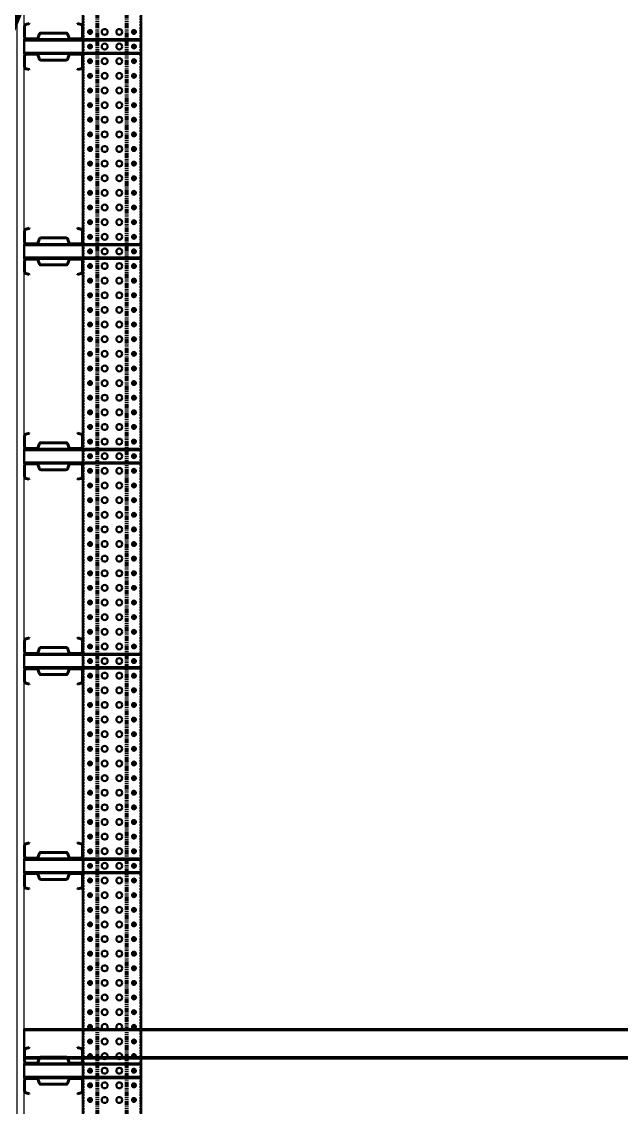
# Model space of a CAD drawing. Header units: millimetres. Extents: x -677815 to 476396, y -125373 to 39000.
# Drawn here: x 471321 to 473371, y -34930 to -31220 of the extents above; entities that cross this region are included whole.
import ezdxf

# ---------------------------------------------------------------- set-up
doc = ezdxf.new("R2010")
doc.units = ezdxf.units.MM
for name, pattern in [('Xref Rapid Pick$0$AM_ISO02W050', [7.5, 6, -1.5]), ('Xref Rapid Pick$0$AM_ISO02W050x2', [3.75, 3, -0.75]), ('Xref Rapid Pick$0$CENTER', [7, 4, -1, 1, -1]), ('Xref Rapid Pick$0$HIDDEN', [9.525, 6.35, -3.175]), ('Xref Rapid Pick$0$PHANTOM2', [31.75, 15.875, -3.175, 3.175, -3.175, 3.175, -3.175])]:
    doc.linetypes.add(name, pattern=pattern)
for name, color, linetype, lineweight in [('AM_BOR', 4, 'Continuous', 25), ('Xref Rapid Pick$0$AM_BOR', 4, 'Continuous', 25), ('Xref Rapid Pick$0$BEAM_SIGMA', 2, 'Continuous', 50), ('Xref Rapid Pick$0$S Cont 2.5', 7, 'Continuous', 50), ('Xref Rapid Pick$0$S Hidden', 9, 'Xref Rapid Pick$0$AM_ISO02W050', 25), ('Xref Rapid Pick$0$Side Channel', 1, 'Continuous', 25)]:
    doc.layers.add(name, color=color, linetype=linetype, lineweight=lineweight)
doc.layers.add('Xref Rapid Pick$0$B', color=4, linetype='Continuous')

# ---------------------------------------------------------------- blocks, each defined once
blk = doc.blocks.new('*U794')
for p, q in [((32175, 25), (-25, 25)), ((32175, -175), (-25, -175))]:
    blk.add_line(p, q)
at = {"color": 8, "linetype": 'Xref Rapid Pick$0$HIDDEN'}
for p, q in [((32175, 22.6), (-25, 22.6)), ((6993.5, 25), (6993.5, 22.6)), ((7006.5, 25), (7006.5, 22.6)), ((7043.5, 25), (7043.5, 22.6)), ((7056.5, 25), (7056.5, 22.6)), ((7093.5, 25), (7093.5, 22.6)), ((7106.5, 25), (7106.5, 22.6)), ((7143.5, 25), (7143.5, 22.6)), ((7156.5, 25), (7156.5, 22.6)), ((7193.5, 25), (7193.5, 22.6)), ((7206.5, 25), (7206.5, 22.6)), ((7243.5, 25), (7243.5, 22.6)), ((7256.5, 25), (7256.5, 22.6)), ((7293.5, 25), (7293.5, 22.6)), ((7306.5, 25), (7306.5, 22.6)), ((7343.5, 25), (7343.5, 22.6)), ((7356.5, 25), (7356.5, 22.6)), ((7393.5, 25), (7393.5, 22.6)), ((7406.5, 25), (7406.5, 22.6)), ((7443.5, 25), (7443.5, 22.6)), ((7456.5, 25), (7456.5, 22.6)), ((7493.5, 25), (7493.5, 22.6)), ((7506.5, 25), (7506.5, 22.6)), ((7543.5, 25), (7543.5, 22.6)), ((7556.5, 25), (7556.5, 22.6)), ((7593.5, 25), (7593.5, 22.6)), ((7606.5, 25), (7606.5, 22.6)), ((7643.5, 25), (7643.5, 22.6)), ((7656.5, 25), (7656.5, 22.6)), ((7693.5, 25), (7693.5, 22.6)), ((7706.5, 25), (7706.5, 22.6)), ((7743.5, 25), (7743.5, 22.6)), ((7756.5, 25), (7756.5, 22.6)), ((7793.5, 25), (7793.5, 22.6)), ((7806.5, 25), (7806.5, 22.6)), ((7843.5, 25), (7843.5, 22.6)), ((7856.5, 25), (7856.5, 22.6)), ((7893.5, 25), (7893.5, 22.6)), ((7906.5, 25), (7906.5, 22.6)), ((7943.5, 25), (7943.5, 22.6)), ((7956.5, 25), (7956.5, 22.6)), ((7993.5, 25), (7993.5, 22.6)), ((8006.5, 25), (8006.5, 22.6)), ((8043.5, 25), (8043.5, 22.6)), ((8056.5, 25), (8056.5, 22.6)), ((8093.5, 25), (8093.5, 22.6)), ((8106.5, 25), (8106.5, 22.6)), ((8143.5, 25), (8143.5, 22.6)), ((8156.5, 25), (8156.5, 22.6)), ((8193.5, 25), (8193.5, 22.6)), ((8206.5, 25), (8206.5, 22.6)), ((8243.5, 25), (8243.5, 22.6)), ((8256.5, 25), (8256.5, 22.6)), ((8293.5, 25), (8293.5, 22.6)), ((8306.5, 25), (8306.5, 22.6)), ((8343.5, 25), (8343.5, 22.6)), ((8356.5, 25), (8356.5, 22.6)), ((8393.5, 25), (8393.5, 22.6)), ((8406.5, 25), (8406.5, 22.6)), ((8443.5, 25), (8443.5, 22.6)), ((8456.5, 25), (8456.5, 22.6)), ((8493.5, 25), (8493.5, 22.6)), ((8506.5, 25), (8506.5, 22.6)), ((8543.5, 25), (8543.5, 22.6)), ((8556.5, 25), (8556.5, 22.6)), ((8593.5, 25), (8593.5, 22.6)), ((8606.5, 25), (8606.5, 22.6)), ((8643.5, 25), (8643.5, 22.6)), ((8656.5, 25), (8656.5, 22.6)), ((8693.5, 25), (8693.5, 22.6)), ((8706.5, 25), (8706.5, 22.6)), ((8743.5, 25), (8743.5, 22.6)), ((8756.5, 25), (8756.5, 22.6)), ((8793.5, 25), (8793.5, 22.6)), ((8806.5, 25), (8806.5, 22.6)), ((8843.5, 25), (8843.5, 22.6)), ((8856.5, 25), (8856.5, 22.6)), ((8893.5, 25), (8893.5, 22.6)), ((8906.5, 25), (8906.5, 22.6)), ((8943.5, 25), (8943.5, 22.6)), ((8956.5, 25), (8956.5, 22.6)), ((8993.5, 25), (8993.5, 22.6)), ((9006.5, 25), (9006.5, 22.6)), ((9043.5, 25), (9043.5, 22.6)), ((9056.5, 25), (9056.5, 22.6)), ((9093.5, 25), (9093.5, 22.6)), ((9106.5, 25), (9106.5, 22.6)), ((9143.5, 25), (9143.5, 22.6)), ((9156.5, 25), (9156.5, 22.6)), ((9193.5, 25), (9193.5, 22.6)), ((9206.5, 25), (9206.5, 22.6)), ((9243.5, 25), (9243.5, 22.6)), ((9256.5, 25), (9256.5, 22.6)), ((9293.5, 25), (9293.5, 22.6)), ((9306.5, 25), (9306.5, 22.6)), ((9343.5, 25), (9343.5, 22.6)), ((9356.5, 25), (9356.5, 22.6)), ((9393.5, 25), (9393.5, 22.6)), ((9406.5, 25), (9406.5, 22.6)), ((9443.5, 25), (9443.5, 22.6)), ((9456.5, 25), (9456.5, 22.6)), ((9493.5, 25), (9493.5, 22.6)), ((9506.5, 25), (9506.5, 22.6)), ((9543.5, 25), (9543.5, 22.6)), ((9556.5, 25), (9556.5, 22.6)), ((9593.5, 25), (9593.5, 22.6)), ((9606.5, 25), (9606.5, 22.6)), ((9643.5, 25), (9643.5, 22.6)), ((9656.5, 25), (9656.5, 22.6)), ((9693.5, 25), (9693.5, 22.6)), ((9706.5, 25), (9706.5, 22.6)), ((9743.5, 25), (9743.5, 22.6)), ((9756.5, 25), (9756.5, 22.6)), ((9793.5, 25), (9793.5, 22.6)), ((9806.5, 25), (9806.5, 22.6)), ((9843.5, 25), (9843.5, 22.6)), ((9856.5, 25), (9856.5, 22.6)), ((9893.5, 25), (9893.5, 22.6)), ((9906.5, 25), (9906.5, 22.6)), ((9943.5, 25), (9943.5, 22.6)), ((9956.5, 25), (9956.5, 22.6)), ((9993.5, 25), (9993.5, 22.6)), ((10006.5, 25), (10006.5, 22.6)), ((10043.5, 25), (10043.5, 22.6)), ((10056.5, 25), (10056.5, 22.6)), ((10093.5, 25), (10093.5, 22.6)), ((10106.5, 25), (10106.5, 22.6)), ((10143.5, 25), (10143.5, 22.6)), ((10156.5, 25), (10156.5, 22.6)), ((10193.5, 25), (10193.5, 22.6)), ((10206.5, 25), (10206.5, 22.6)), ((10243.5, 25), (10243.5, 22.6)), ((10256.5, 25), (10256.5, 22.6)), ((10293.5, 25), (10293.5, 22.6)), ((10306.5, 25), (10306.5, 22.6)), ((10343.5, 25), (10343.5, 22.6)), ((10356.5, 25), (10356.5, 22.6)), ((10393.5, 25), (10393.5, 22.6)), ((10406.5, 25), (10406.5, 22.6)), ((10443.5, 25), (10443.5, 22.6)), ((10456.5, 25), (10456.5, 22.6)), ((10493.5, 25), (10493.5, 22.6)), ((10506.5, 25), (10506.5, 22.6)), ((10543.5, 25), (10543.5, 22.6)), ((10556.5, 25), (10556.5, 22.6)), ((10593.5, 25), (10593.5, 22.6)), ((10606.5, 25), (10606.5, 22.6)), ((10643.5, 25), (10643.5, 22.6)), ((10656.5, 25), (10656.5, 22.6)), ((32175, -172.6), (-25, -172.6)), ((6993.5, -172.6), (6993.5, -175)), ((7006.5, -172.6), (7006.5, -175)), ((7043.5, -172.6), (7043.5, -175)), ((7056.5, -172.6), (7056.5, -175)), ((7093.5, -172.6), (7093.5, -175)), ((7106.5, -172.6), (7106.5, -175)), ((7143.5, -172.6), (7143.5, -175)), ((7156.5, -172.6), (7156.5, -175)), ((7193.5, -172.6), (7193.5, -175)), ((7206.5, -172.6), (7206.5, -175)), ((7243.5, -172.6), (7243.5, -175)), ((7256.5, -172.6), (7256.5, -175)), ((7293.5, -172.6), (7293.5, -175)), ((7306.5, -172.6), (7306.5, -175)), ((7343.5, -172.6), (7343.5, -175)), ((7356.5, -172.6), (7356.5, -175)), ((7393.5, -172.6), (7393.5, -175)), ((7406.5, -172.6), (7406.5, -175)), ((7443.5, -172.6), (7443.5, -175)), ((7456.5, -172.6), (7456.5, -175)), ((7493.5, -172.6), (7493.5, -175)), ((7506.5, -172.6), (7506.5, -175)), ((7543.5, -172.6), (7543.5, -175)), ((7556.5, -172.6), (7556.5, -175)), ((7593.5, -172.6), (7593.5, -175)), ((7606.5, -172.6), (7606.5, -175)), ((7643.5, -172.6), (7643.5, -175)), ((7656.5, -172.6), (7656.5, -175)), ((7693.5, -172.6), (7693.5, -175)), ((7706.5, -172.6), (7706.5, -175)), ((7743.5, -172.6), (7743.5, -175)), ((7756.5, -172.6), (7756.5, -175)), ((7793.5, -172.6), (7793.5, -175)), ((7806.5, -172.6), (7806.5, -175)), ((7843.5, -172.6), (7843.5, -175)), ((7856.5, -172.6), (7856.5, -175)), ((7893.5, -172.6), (7893.5, -175)), ((7906.5, -172.6), (7906.5, -175)), ((7943.5, -172.6), (7943.5, -175)), ((7956.5, -172.6), (7956.5, -175)), ((7993.5, -172.6), (7993.5, -175)), ((8006.5, -172.6), (8006.5, -175)), ((8043.5, -172.6), (8043.5, -175)), ((8056.5, -172.6), (8056.5, -175)), ((8093.5, -172.6), (8093.5, -175)), ((8106.5, -172.6), (8106.5, -175)), ((8143.5, -172.6), (8143.5, -175)), ((8156.5, -172.6), (8156.5, -175)), ((8193.5, -172.6), (8193.5, -175)), ((8206.5, -172.6), (8206.5, -175)), ((8243.5, -172.6), (8243.5, -175)), ((8256.5, -172.6), (8256.5, -175)), ((8293.5, -172.6), (8293.5, -175)), ((8306.5, -172.6), (8306.5, -175)), ((8343.5, -172.6), (8343.5, -175)), ((8356.5, -172.6), (8356.5, -175)), ((8393.5, -172.6), (8393.5, -175)), ((8406.5, -172.6), (8406.5, -175)), ((8443.5, -172.6), (8443.5, -175)), ((8456.5, -172.6), (8456.5, -175)), ((8493.5, -172.6), (8493.5, -175)), ((8506.5, -172.6), (8506.5, -175)), ((8543.5, -172.6), (8543.5, -175)), ((8556.5, -172.6), (8556.5, -175)), ((8593.5, -172.6), (8593.5, -175)), ((8606.5, -172.6), (8606.5, -175)), ((8643.5, -172.6), (8643.5, -175)), ((8656.5, -172.6), (8656.5, -175)), ((8693.5, -172.6), (8693.5, -175)), ((8706.5, -172.6), (8706.5, -175)), ((8743.5, -172.6), (8743.5, -175)), ((8756.5, -172.6), (8756.5, -175)), ((8793.5, -172.6), (8793.5, -175)), ((8806.5, -172.6), (8806.5, -175)), ((8843.5, -172.6), (8843.5, -175)), ((8856.5, -172.6), (8856.5, -175)), ((8893.5, -172.6), (8893.5, -175)), ((8906.5, -172.6), (8906.5, -175)), ((8943.5, -172.6), (8943.5, -175)), ((8956.5, -172.6), (8956.5, -175)), ((8993.5, -172.6), (8993.5, -175)), ((9006.5, -172.6), (9006.5, -175)), ((9043.5, -172.6), (9043.5, -175)), ((9056.5, -172.6), (9056.5, -175)), ((9093.5, -172.6), (9093.5, -175)), ((9106.5, -172.6), (9106.5, -175)), ((9143.5, -172.6), (9143.5, -175)), ((9156.5, -172.6), (9156.5, -175)), ((9193.5, -172.6), (9193.5, -175)), ((9206.5, -172.6), (9206.5, -175)), ((9243.5, -172.6), (9243.5, -175)), ((9256.5, -172.6), (9256.5, -175)), ((9293.5, -172.6), (9293.5, -175)), ((9306.5, -172.6), (9306.5, -175)), ((9343.5, -172.6), (9343.5, -175)), ((9356.5, -172.6), (9356.5, -175)), ((9393.5, -172.6), (9393.5, -175)), ((9406.5, -172.6), (9406.5, -175)), ((9443.5, -172.6), (9443.5, -175)), ((9456.5, -172.6), (9456.5, -175)), ((9493.5, -172.6), (9493.5, -175)), ((9506.5, -172.6), (9506.5, -175)), ((9543.5, -172.6), (9543.5, -175)), ((9556.5, -172.6), (9556.5, -175)), ((9593.5, -172.6), (9593.5, -175)), ((9606.5, -172.6), (9606.5, -175)), ((9643.5, -172.6), (9643.5, -175)), ((9656.5, -172.6), (9656.5, -175)), ((9693.5, -172.6), (9693.5, -175)), ((9706.5, -172.6), (9706.5, -175)), ((9743.5, -172.6), (9743.5, -175)), ((9756.5, -172.6), (9756.5, -175)), ((9793.5, -172.6), (9793.5, -175)), ((9806.5, -172.6), (9806.5, -175)), ((9843.5, -172.6), (9843.5, -175)), ((9856.5, -172.6), (9856.5, -175)), ((9893.5, -172.6), (9893.5, -175)), ((9906.5, -172.6), (9906.5, -175)), ((9943.5, -172.6), (9943.5, -175)), ((9956.5, -172.6), (9956.5, -175)), ((9993.5, -172.6), (9993.5, -175)), ((10006.5, -172.6), (10006.5, -175)), ((10043.5, -172.6), (10043.5, -175)), ((10056.5, -172.6), (10056.5, -175)), ((10093.5, -172.6), (10093.5, -175)), ((10106.5, -172.6), (10106.5, -175)), ((10143.5, -172.6), (10143.5, -175)), ((10156.5, -172.6), (10156.5, -175)), ((10193.5, -172.6), (10193.5, -175)), ((10206.5, -172.6), (10206.5, -175)), ((10243.5, -172.6), (10243.5, -175)), ((10256.5, -172.6), (10256.5, -175)), ((10293.5, -172.6), (10293.5, -175)), ((10306.5, -172.6), (10306.5, -175)), ((10343.5, -172.6), (10343.5, -175)), ((10356.5, -172.6), (10356.5, -175)), ((10393.5, -172.6), (10393.5, -175)), ((10406.5, -172.6), (10406.5, -175)), ((10443.5, -172.6), (10443.5, -175)), ((10456.5, -172.6), (10456.5, -175)), ((10493.5, -172.6), (10493.5, -175)), ((10506.5, -172.6), (10506.5, -175)), ((10543.5, -172.6), (10543.5, -175)), ((10556.5, -172.6), (10556.5, -175)), ((10593.5, -172.6), (10593.5, -175)), ((10606.5, -172.6), (10606.5, -175)), ((10643.5, -172.6), (10643.5, -175)), ((10656.5, -172.6), (10656.5, -175))]:
    blk.add_line(p, q, dxfattribs=at)
at = {"color": 8, "linetype": 'Xref Rapid Pick$0$CENTER'}
for p, q in [((7008.5, 0), (6991.5, 0)), ((7000, 27), (7000, 20.6)), ((7000, -8.5), (7000, 8.5)), ((7058.5, 0), (7041.5, 0)), ((7050, 27), (7050, 20.6)), ((7050, -8.5), (7050, 8.5)), ((7108.5, 0), (7091.5, 0)), ((7100, 27), (7100, 20.6)), ((7100, -8.5), (7100, 8.5)), ((7158.5, 0), (7141.5, 0)), ((7150, 27), (7150, 20.6)), ((7150, -8.5), (7150, 8.5)), ((7208.5, 0), (7191.5, 0)), ((7200, 27), (7200, 20.6)), ((7200, -8.5), (7200, 8.5)), ((7258.5, 0), (7241.5, 0)), ((7250, 27), (7250, 20.6)), ((7250, -8.5), (7250, 8.5)), ((7308.5, 0), (7291.5, 0)), ((7300, 27), (7300, 20.6)), ((7300, -8.5), (7300, 8.5)), ((7358.5, 0), (7341.5, 0)), ((7350, 27), (7350, 20.6)), ((7350, -8.5), (7350, 8.5)), ((7408.5, 0), (7391.5, 0)), ((7400, 27), (7400, 20.6)), ((7400, -8.5), (7400, 8.5)), ((7458.5, 0), (7441.5, 0)), ((7450, 27), (7450, 20.6)), ((7450, -8.5), (7450, 8.5)), ((7508.5, 0), (7491.5, 0)), ((7500, 27), (7500, 20.6)), ((7500, -8.5), (7500, 8.5)), ((7558.5, 0), (7541.5, 0)), ((7550, 27), (7550, 20.6)), ((7550, -8.5), (7550, 8.5)), ((7608.5, 0), (7591.5, 0)), ((7600, 27), (7600, 20.6)), ((7600, -8.5), (7600, 8.5)), ((7658.5, 0), (7641.5, 0)), ((7650, 27), (7650, 20.6)), ((7650, -8.5), (7650, 8.5)), ((7708.5, 0), (7691.5, 0)), ((7700, 27), (7700, 20.6)), ((7700, -8.5), (7700, 8.5)), ((7758.5, 0), (7741.5, 0)), ((7750, 27), (7750, 20.6)), ((7750, -8.5), (7750, 8.5)), ((7808.5, 0), (7791.5, 0)), ((7800, 27), (7800, 20.6)), ((7800, -8.5), (7800, 8.5)), ((7858.5, 0), (7841.5, 0)), ((7850, 27), (7850, 20.6)), ((7850, -8.5), (7850, 8.5)), ((7908.5, 0), (7891.5, 0)), ((7900, 27), (7900, 20.6)), ((7900, -8.5), (7900, 8.5)), ((7958.5, 0), (7941.5, 0)), ((7950, 27), (7950, 20.6)), ((7950, -8.5), (7950, 8.5)), ((8008.5, 0), (7991.5, 0)), ((8000, 27), (8000, 20.6)), ((8000, -8.5), (8000, 8.5)), ((8058.5, 0), (8041.5, 0)), ((8050, 27), (8050, 20.6)), ((8050, -8.5), (8050, 8.5)), ((8108.5, 0), (8091.5, 0)), ((8100, 27), (8100, 20.6)), ((8100, -8.5), (8100, 8.5)), ((8158.5, 0), (8141.5, 0)), ((8150, 27), (8150, 20.6)), ((8150, -8.5), (8150, 8.5)), ((8208.5, 0), (8191.5, 0)), ((8200, 27), (8200, 20.6)), ((8200, -8.5), (8200, 8.5)), ((8258.5, 0), (8241.5, 0)), ((8250, 27), (8250, 20.6)), ((8250, -8.5), (8250, 8.5)), ((8308.5, 0), (8291.5, 0)), ((8300, 27), (8300, 20.6)), ((8300, -8.5), (8300, 8.5)), ((8358.5, 0), (8341.5, 0)), ((8350, 27), (8350, 20.6)), ((8350, -8.5), (8350, 8.5)), ((8408.5, 0), (8391.5, 0)), ((8400, 27), (8400, 20.6)), ((8400, -8.5), (8400, 8.5)), ((8458.5, 0), (8441.5, 0)), ((8450, 27), (8450, 20.6)), ((8450, -8.5), (8450, 8.5)), ((8508.5, 0), (8491.5, 0)), ((8500, 27), (8500, 20.6)), ((8500, -8.5), (8500, 8.5)), ((8558.5, 0), (8541.5, 0)), ((8550, 27), (8550, 20.6)), ((8550, -8.5), (8550, 8.5)), ((8608.5, 0), (8591.5, 0)), ((8600, 27), (8600, 20.6)), ((8600, -8.5), (8600, 8.5)), ((8658.5, 0), (8641.5, 0)), ((8650, 27), (8650, 20.6)), ((8650, -8.5), (8650, 8.5)), ((8708.5, 0), (8691.5, 0)), ((8700, 27), (8700, 20.6)), ((8700, -8.5), (8700, 8.5)), ((8758.5, 0), (8741.5, 0)), ((8750, 27), (8750, 20.6)), ((8750, -8.5), (8750, 8.5)), ((8808.5, 0), (8791.5, 0)), ((8800, 27), (8800, 20.6)), ((8800, -8.5), (8800, 8.5)), ((8858.5, 0), (8841.5, 0)), ((8850, 27), (8850, 20.6)), ((8850, -8.5), (8850, 8.5)), ((8908.5, 0), (8891.5, 0)), ((8900, 27), (8900, 20.6)), ((8900, -8.5), (8900, 8.5)), ((8958.5, 0), (8941.5, 0)), ((8950, 27), (8950, 20.6)), ((8950, -8.5), (8950, 8.5)), ((9008.5, 0), (8991.5, 0)), ((9000, 27), (9000, 20.6)), ((9000, -8.5), (9000, 8.5)), ((9058.5, 0), (9041.5, 0)), ((9050, 27), (9050, 20.6)), ((9050, -8.5), (9050, 8.5)), ((9108.5, 0), (9091.5, 0)), ((9100, 27), (9100, 20.6)), ((9100, -8.5), (9100, 8.5)), ((9158.5, 0), (9141.5, 0)), ((9150, 27), (9150, 20.6)), ((9150, -8.5), (9150, 8.5)), ((9208.5, 0), (9191.5, 0)), ((9200, 27), (9200, 20.6)), ((9200, -8.5), (9200, 8.5)), ((9258.5, 0), (9241.5, 0)), ((9250, 27), (9250, 20.6)), ((9250, -8.5), (9250, 8.5)), ((9308.5, 0), (9291.5, 0)), ((9300, 27), (9300, 20.6)), ((9300, -8.5), (9300, 8.5)), ((9358.5, 0), (9341.5, 0)), ((9350, 27), (9350, 20.6)), ((9350, -8.5), (9350, 8.5)), ((9408.5, 0), (9391.5, 0)), ((9400, 27), (9400, 20.6)), ((9400, -8.5), (9400, 8.5)), ((9458.5, 0), (9441.5, 0)), ((9450, 27), (9450, 20.6)), ((9450, -8.5), (9450, 8.5)), ((9508.5, 0), (9491.5, 0)), ((9500, 27), (9500, 20.6)), ((9500, -8.5), (9500, 8.5)), ((9558.5, 0), (9541.5, 0)), ((9550, 27), (9550, 20.6)), ((9550, -8.5), (9550, 8.5)), ((9608.5, 0), (9591.5, 0)), ((9600, 27), (9600, 20.6)), ((9600, -8.5), (9600, 8.5)), ((9658.5, 0), (9641.5, 0)), ((9650, 27), (9650, 20.6)), ((9650, -8.5), (9650, 8.5)), ((9708.5, 0), (9691.5, 0)), ((9700, 27), (9700, 20.6)), ((9700, -8.5), (9700, 8.5)), ((9758.5, 0), (9741.5, 0)), ((9750, 27), (9750, 20.6)), ((9750, -8.5), (9750, 8.5)), ((9808.5, 0), (9791.5, 0)), ((9800, 27), (9800, 20.6)), ((9800, -8.5), (9800, 8.5)), ((9858.5, 0), (9841.5, 0)), ((9850, 27), (9850, 20.6)), ((9850, -8.5), (9850, 8.5)), ((9908.5, 0), (9891.5, 0)), ((9900, 27), (9900, 20.6)), ((9900, -8.5), (9900, 8.5)), ((9958.5, 0), (9941.5, 0)), ((9950, 27), (9950, 20.6)), ((9950, -8.5), (9950, 8.5)), ((10008.5, 0), (9991.5, 0)), ((10000, 27), (10000, 20.6)), ((10000, -8.5), (10000, 8.5)), ((10058.5, 0), (10041.5, 0)), ((10050, 27), (10050, 20.6)), ((10050, -8.5), (10050, 8.5)), ((10108.5, 0), (10091.5, 0)), ((10100, 27), (10100, 20.6)), ((10100, -8.5), (10100, 8.5)), ((10158.5, 0), (10141.5, 0)), ((10150, 27), (10150, 20.6)), ((10150, -8.5), (10150, 8.5)), ((10208.5, 0), (10191.5, 0)), ((10200, 27), (10200, 20.6)), ((10200, -8.5), (10200, 8.5)), ((10258.5, 0), (10241.5, 0)), ((10250, 27), (10250, 20.6)), ((10250, -8.5), (10250, 8.5)), ((10308.5, 0), (10291.5, 0)), ((10300, 27), (10300, 20.6)), ((10300, -8.5), (10300, 8.5)), ((10358.5, 0), (10341.5, 0)), ((10350, 27), (10350, 20.6)), ((10350, -8.5), (10350, 8.5)), ((10408.5, 0), (10391.5, 0)), ((10400, 27), (10400, 20.6)), ((10400, -8.5), (10400, 8.5)), ((10458.5, 0), (10441.5, 0)), ((10450, 27), (10450, 20.6)), ((10450, -8.5), (10450, 8.5)), ((10508.5, 0), (10491.5, 0)), ((10500, 27), (10500, 20.6)), ((10500, -8.5), (10500, 8.5)), ((10558.5, 0), (10541.5, 0)), ((10550, 27), (10550, 20.6)), ((10550, -8.5), (10550, 8.5)), ((10608.5, 0), (10591.5, 0)), ((10600, 27), (10600, 20.6)), ((10600, -8.5), (10600, 8.5)), ((10658.5, 0), (10641.5, 0)), ((10650, 27), (10650, 20.6)), ((10650, -8.5), (10650, 8.5)), ((7000, -158.5), (7000, -141.5)), ((7050, -158.5), (7050, -141.5)), ((7100, -158.5), (7100, -141.5)), ((7150, -158.5), (7150, -141.5)), ((7200, -158.5), (7200, -141.5)), ((7250, -158.5), (7250, -141.5)), ((7300, -158.5), (7300, -141.5)), ((7350, -158.5), (7350, -141.5)), ((7400, -158.5), (7400, -141.5)), ((7450, -158.5), (7450, -141.5)), ((7500, -158.5), (7500, -141.5)), ((7550, -158.5), (7550, -141.5)), ((7600, -158.5), (7600, -141.5)), ((7650, -158.5), (7650, -141.5)), ((7700, -158.5), (7700, -141.5)), ((7750, -158.5), (7750, -141.5)), ((7800, -158.5), (7800, -141.5)), ((7850, -158.5), (7850, -141.5)), ((7900, -158.5), (7900, -141.5)), ((7950, -158.5), (7950, -141.5)), ((8000, -158.5), (8000, -141.5)), ((8050, -158.5), (8050, -141.5)), ((8100, -158.5), (8100, -141.5)), ((8150, -158.5), (8150, -141.5)), ((8200, -158.5), (8200, -141.5)), ((8250, -158.5), (8250, -141.5)), ((8300, -158.5), (8300, -141.5)), ((8350, -158.5), (8350, -141.5)), ((8400, -158.5), (8400, -141.5)), ((8450, -158.5), (8450, -141.5)), ((8500, -158.5), (8500, -141.5)), ((8550, -158.5), (8550, -141.5)), ((8600, -158.5), (8600, -141.5)), ((8650, -158.5), (8650, -141.5)), ((8700, -158.5), (8700, -141.5)), ((8750, -158.5), (8750, -141.5)), ((8800, -158.5), (8800, -141.5)), ((8850, -158.5), (8850, -141.5)), ((8900, -158.5), (8900, -141.5)), ((8950, -158.5), (8950, -141.5)), ((9000, -158.5), (9000, -141.5)), ((9050, -158.5), (9050, -141.5)), ((9100, -158.5), (9100, -141.5)), ((9150, -158.5), (9150, -141.5)), ((9200, -158.5), (9200, -141.5)), ((9250, -158.5), (9250, -141.5)), ((9300, -158.5), (9300, -141.5)), ((9350, -158.5), (9350, -141.5)), ((9400, -158.5), (9400, -141.5)), ((9450, -158.5), (9450, -141.5)), ((9500, -158.5), (9500, -141.5)), ((9550, -158.5), (9550, -141.5)), ((9600, -158.5), (9600, -141.5)), ((9650, -158.5), (9650, -141.5)), ((9700, -158.5), (9700, -141.5)), ((9750, -158.5), (9750, -141.5)), ((9800, -158.5), (9800, -141.5)), ((9850, -158.5), (9850, -141.5)), ((9900, -158.5), (9900, -141.5)), ((9950, -158.5), (9950, -141.5)), ((10000, -158.5), (10000, -141.5)), ((10050, -158.5), (10050, -141.5)), ((10100, -158.5), (10100, -141.5)), ((10150, -158.5), (10150, -141.5)), ((10200, -158.5), (10200, -141.5)), ((10250, -158.5), (10250, -141.5)), ((10300, -158.5), (10300, -141.5)), ((10350, -158.5), (10350, -141.5)), ((10400, -158.5), (10400, -141.5)), ((10450, -158.5), (10450, -141.5)), ((10500, -158.5), (10500, -141.5)), ((10550, -158.5), (10550, -141.5)), ((10600, -158.5), (10600, -141.5)), ((10650, -158.5), (10650, -141.5)), ((7008.5, -150), (6991.5, -150)), ((7000, -170.6), (7000, -177)), ((7058.5, -150), (7041.5, -150)), ((7050, -170.6), (7050, -177)), ((7108.5, -150), (7091.5, -150)), ((7100, -170.6), (7100, -177)), ((7158.5, -150), (7141.5, -150)), ((7150, -170.6), (7150, -177)), ((7208.5, -150), (7191.5, -150)), ((7200, -170.6), (7200, -177)), ((7258.5, -150), (7241.5, -150)), ((7250, -170.6), (7250, -177)), ((7308.5, -150), (7291.5, -150)), ((7300, -170.6), (7300, -177)), ((7358.5, -150), (7341.5, -150)), ((7350, -170.6), (7350, -177)), ((7408.5, -150), (7391.5, -150)), ((7400, -170.6), (7400, -177)), ((7458.5, -150), (7441.5, -150)), ((7450, -170.6), (7450, -177)), ((7508.5, -150), (7491.5, -150)), ((7500, -170.6), (7500, -177)), ((7558.5, -150), (7541.5, -150)), ((7550, -170.6), (7550, -177)), ((7608.5, -150), (7591.5, -150)), ((7600, -170.6), (7600, -177)), ((7658.5, -150), (7641.5, -150)), ((7650, -170.6), (7650, -177)), ((7708.5, -150), (7691.5, -150)), ((7700, -170.6), (7700, -177)), ((7758.5, -150), (7741.5, -150)), ((7750, -170.6), (7750, -177)), ((7808.5, -150), (7791.5, -150)), ((7800, -170.6), (7800, -177)), ((7858.5, -150), (7841.5, -150)), ((7850, -170.6), (7850, -177)), ((7908.5, -150), (7891.5, -150)), ((7900, -170.6), (7900, -177)), ((7958.5, -150), (7941.5, -150)), ((7950, -170.6), (7950, -177)), ((8008.5, -150), (7991.5, -150)), ((8000, -170.6), (8000, -177)), ((8058.5, -150), (8041.5, -150)), ((8050, -170.6), (8050, -177)), ((8108.5, -150), (8091.5, -150)), ((8100, -170.6), (8100, -177)), ((8158.5, -150), (8141.5, -150)), ((8150, -170.6), (8150, -177)), ((8208.5, -150), (8191.5, -150)), ((8200, -170.6), (8200, -177)), ((8258.5, -150), (8241.5, -150)), ((8250, -170.6), (8250, -177)), ((8308.5, -150), (8291.5, -150)), ((8300, -170.6), (8300, -177)), ((8358.5, -150), (8341.5, -150)), ((8350, -170.6), (8350, -177)), ((8408.5, -150), (8391.5, -150)), ((8400, -170.6), (8400, -177)), ((8458.5, -150), (8441.5, -150)), ((8450, -170.6), (8450, -177)), ((8508.5, -150), (8491.5, -150)), ((8500, -170.6), (8500, -177)), ((8558.5, -150), (8541.5, -150)), ((8550, -170.6), (8550, -177)), ((8608.5, -150), (8591.5, -150)), ((8600, -170.6), (8600, -177)), ((8658.5, -150), (8641.5, -150)), ((8650, -170.6), (8650, -177)), ((8708.5, -150), (8691.5, -150)), ((8700, -170.6), (8700, -177)), ((8758.5, -150), (8741.5, -150)), ((8750, -170.6), (8750, -177)), ((8808.5, -150), (8791.5, -150)), ((8800, -170.6), (8800, -177)), ((8858.5, -150), (8841.5, -150)), ((8850, -170.6), (8850, -177)), ((8908.5, -150), (8891.5, -150)), ((8900, -170.6), (8900, -177)), ((8958.5, -150), (8941.5, -150)), ((8950, -170.6), (8950, -177)), ((9008.5, -150), (8991.5, -150)), ((9000, -170.6), (9000, -177)), ((9058.5, -150), (9041.5, -150)), ((9050, -170.6), (9050, -177)), ((9108.5, -150), (9091.5, -150)), ((9100, -170.6), (9100, -177)), ((9158.5, -150), (9141.5, -150)), ((9150, -170.6), (9150, -177)), ((9208.5, -150), (9191.5, -150)), ((9200, -170.6), (9200, -177)), ((9258.5, -150), (9241.5, -150)), ((9250, -170.6), (9250, -177)), ((9308.5, -150), (9291.5, -150)), ((9300, -170.6), (9300, -177)), ((9358.5, -150), (9341.5, -150)), ((9350, -170.6), (9350, -177)), ((9408.5, -150), (9391.5, -150)), ((9400, -170.6), (9400, -177)), ((9458.5, -150), (9441.5, -150)), ((9450, -170.6), (9450, -177)), ((9508.5, -150), (9491.5, -150)), ((9500, -170.6), (9500, -177)), ((9558.5, -150), (9541.5, -150)), ((9550, -170.6), (9550, -177)), ((9608.5, -150), (9591.5, -150)), ((9600, -170.6), (9600, -177)), ((9658.5, -150), (9641.5, -150)), ((9650, -170.6), (9650, -177)), ((9708.5, -150), (9691.5, -150)), ((9700, -170.6), (9700, -177)), ((9758.5, -150), (9741.5, -150)), ((9750, -170.6), (9750, -177)), ((9808.5, -150), (9791.5, -150)), ((9800, -170.6), (9800, -177)), ((9858.5, -150), (9841.5, -150)), ((9850, -170.6), (9850, -177)), ((9908.5, -150), (9891.5, -150)), ((9900, -170.6), (9900, -177)), ((9958.5, -150), (9941.5, -150)), ((9950, -170.6), (9950, -177)), ((10008.5, -150), (9991.5, -150)), ((10000, -170.6), (10000, -177)), ((10058.5, -150), (10041.5, -150)), ((10050, -170.6), (10050, -177)), ((10108.5, -150), (10091.5, -150)), ((10100, -170.6), (10100, -177)), ((10158.5, -150), (10141.5, -150)), ((10150, -170.6), (10150, -177)), ((10208.5, -150), (10191.5, -150)), ((10200, -170.6), (10200, -177)), ((10258.5, -150), (10241.5, -150)), ((10250, -170.6), (10250, -177)), ((10308.5, -150), (10291.5, -150)), ((10300, -170.6), (10300, -177)), ((10358.5, -150), (10341.5, -150)), ((10350, -170.6), (10350, -177)), ((10408.5, -150), (10391.5, -150)), ((10400, -170.6), (10400, -177)), ((10458.5, -150), (10441.5, -150)), ((10450, -170.6), (10450, -177)), ((10508.5, -150), (10491.5, -150)), ((10500, -170.6), (10500, -177)), ((10558.5, -150), (10541.5, -150)), ((10550, -170.6), (10550, -177)), ((10608.5, -150), (10591.5, -150)), ((10600, -170.6), (10600, -177)), ((10658.5, -150), (10641.5, -150)), ((10650, -170.6), (10650, -177))]:
    blk.add_line(p, q, dxfattribs=at)
at = {"color": 9, "linetype": 'Xref Rapid Pick$0$PHANTOM2'}
for p, q in [((32175, -22.5), (-25, -22.5)), ((32175, -27.9), (-25, -27.9)), ((32175, -122.1), (-25, -122.1)), ((32175, -127.5), (-25, -127.5))]:
    blk.add_line(p, q, dxfattribs=at)
at = {"extrusion": (0, 0, -1)}
for centre in [(-7000, 0), (-7050, 0), (-7100, 0), (-7150, 0), (-7200, 0), (-7250, 0), (-7300, 0), (-7350, 0), (-7400, 0), (-7450, 0), (-7500, 0), (-7550, 0), (-7600, 0), (-7650, 0), (-7700, 0), (-7750, 0), (-7800, 0), (-7850, 0), (-7900, 0), (-7950, 0), (-8000, 0), (-8050, 0), (-8100, 0), (-8150, 0), (-8200, 0), (-8250, 0), (-8300, 0), (-8350, 0), (-8400, 0), (-8450, 0), (-8500, 0), (-8550, 0), (-8600, 0), (-8650, 0), (-8700, 0), (-8750, 0), (-8800, 0), (-8850, 0), (-8900, 0), (-8950, 0), (-9000, 0), (-9050, 0), (-9100, 0), (-9150, 0), (-9200, 0), (-9250, 0), (-9300, 0), (-9350, 0), (-9400, 0), (-9450, 0), (-9500, 0), (-9550, 0), (-9600, 0), (-9650, 0), (-9700, 0), (-9750, 0), (-9800, 0), (-9850, 0), (-9900, 0), (-9950, 0), (-10000, 0), (-10050, 0), (-10100, 0), (-10150, 0), (-10200, 0), (-10250, 0), (-10300, 0), (-10350, 0), (-10400, 0), (-10450, 0), (-10500, 0), (-10550, 0), (-10600, 0), (-10650, 0)]:
    blk.add_circle(centre, 6.5, dxfattribs=at)
for centre, radius in [((7000, -50), 10), ((7050, -50), 10), ((7100, -50), 10), ((7150, -50), 10), ((7200, -50), 10), ((7250, -50), 10), ((7300, -50), 10), ((7350, -50), 10), ((7400, -50), 10), ((7450, -50), 10), ((7500, -50), 10), ((7550, -50), 10), ((7600, -50), 10), ((7650, -50), 10), ((7700, -50), 10), ((7750, -50), 10), ((7800, -50), 10), ((7850, -50), 10), ((7900, -50), 10), ((7950, -50), 10), ((8000, -50), 10), ((8050, -50), 10), ((8100, -50), 10), ((8150, -50), 10), ((8200, -50), 10), ((8250, -50), 10), ((8300, -50), 10), ((8350, -50), 10), ((8400, -50), 10), ((8450, -50), 10), ((8500, -50), 10), ((8550, -50), 10), ((8600, -50), 10), ((8650, -50), 10), ((8700, -50), 10), ((8750, -50), 10), ((8800, -50), 10), ((8850, -50), 10), ((8900, -50), 10), ((8950, -50), 10), ((9000, -50), 10), ((9050, -50), 10), ((9100, -50), 10), ((9150, -50), 10), ((9200, -50), 10), ((9250, -50), 10), ((9300, -50), 10), ((9350, -50), 10), ((9400, -50), 10), ((9450, -50), 10), ((9500, -50), 10), ((9550, -50), 10), ((9600, -50), 10), ((9650, -50), 10), ((9700, -50), 10), ((9750, -50), 10), ((9800, -50), 10), ((9850, -50), 10), ((9900, -50), 10), ((9950, -50), 10), ((10000, -50), 10), ((10050, -50), 10), ((10100, -50), 10), ((10150, -50), 10), ((10200, -50), 10), ((10250, -50), 10), ((10300, -50), 10), ((10350, -50), 10), ((10400, -50), 10), ((10450, -50), 10), ((10500, -50), 10), ((10550, -50), 10), ((10600, -50), 10), ((10650, -50), 10), ((7000, -100), 10), ((7050, -100), 10), ((7100, -100), 10), ((7150, -100), 10), ((7200, -100), 10), ((7250, -100), 10), ((7300, -100), 10), ((7350, -100), 10), ((7400, -100), 10), ((7450, -100), 10), ((7500, -100), 10), ((7550, -100), 10), ((7600, -100), 10), ((7650, -100), 10), ((7700, -100), 10), ((7750, -100), 10), ((7800, -100), 10), ((7850, -100), 10), ((7900, -100), 10), ((7950, -100), 10), ((8000, -100), 10), ((8050, -100), 10), ((8100, -100), 10), ((8150, -100), 10), ((8200, -100), 10), ((8250, -100), 10), ((8300, -100), 10), ((8350, -100), 10), ((8400, -100), 10), ((8450, -100), 10), ((8500, -100), 10), ((8550, -100), 10), ((8600, -100), 10), ((8650, -100), 10), ((8700, -100), 10), ((8750, -100), 10), ((8800, -100), 10), ((8850, -100), 10), ((8900, -100), 10), ((8950, -100), 10), ((9000, -100), 10), ((9050, -100), 10), ((9100, -100), 10), ((9150, -100), 10), ((9200, -100), 10), ((9250, -100), 10), ((9300, -100), 10), ((9350, -100), 10), ((9400, -100), 10), ((9450, -100), 10), ((9500, -100), 10), ((9550, -100), 10), ((9600, -100), 10), ((9650, -100), 10), ((9700, -100), 10), ((9750, -100), 10), ((9800, -100), 10), ((9850, -100), 10), ((9900, -100), 10), ((9950, -100), 10), ((10000, -100), 10), ((10050, -100), 10), ((10100, -100), 10), ((10150, -100), 10), ((10200, -100), 10), ((10250, -100), 10), ((10300, -100), 10), ((10350, -100), 10), ((10400, -100), 10), ((10450, -100), 10), ((10500, -100), 10), ((10550, -100), 10), ((10600, -100), 10), ((10650, -100), 10), ((7000, -150), 6.5), ((7050, -150), 6.5), ((7100, -150), 6.5), ((7150, -150), 6.5), ((7200, -150), 6.5), ((7250, -150), 6.5), ((7300, -150), 6.5), ((7350, -150), 6.5), ((7400, -150), 6.5), ((7450, -150), 6.5), ((7500, -150), 6.5), ((7550, -150), 6.5), ((7600, -150), 6.5), ((7650, -150), 6.5), ((7700, -150), 6.5), ((7750, -150), 6.5), ((7800, -150), 6.5), ((7850, -150), 6.5), ((7900, -150), 6.5), ((7950, -150), 6.5), ((8000, -150), 6.5), ((8050, -150), 6.5), ((8100, -150), 6.5), ((8150, -150), 6.5), ((8200, -150), 6.5), ((8250, -150), 6.5), ((8300, -150), 6.5), ((8350, -150), 6.5), ((8400, -150), 6.5), ((8450, -150), 6.5), ((8500, -150), 6.5), ((8550, -150), 6.5), ((8600, -150), 6.5), ((8650, -150), 6.5), ((8700, -150), 6.5), ((8750, -150), 6.5), ((8800, -150), 6.5), ((8850, -150), 6.5), ((8900, -150), 6.5), ((8950, -150), 6.5), ((9000, -150), 6.5), ((9050, -150), 6.5), ((9100, -150), 6.5), ((9150, -150), 6.5), ((9200, -150), 6.5), ((9250, -150), 6.5), ((9300, -150), 6.5), ((9350, -150), 6.5), ((9400, -150), 6.5), ((9450, -150), 6.5), ((9500, -150), 6.5), ((9550, -150), 6.5), ((9600, -150), 6.5), ((9650, -150), 6.5), ((9700, -150), 6.5), ((9750, -150), 6.5), ((9800, -150), 6.5), ((9850, -150), 6.5), ((9900, -150), 6.5), ((9950, -150), 6.5), ((10000, -150), 6.5), ((10050, -150), 6.5), ((10100, -150), 6.5), ((10150, -150), 6.5), ((10200, -150), 6.5), ((10250, -150), 6.5), ((10300, -150), 6.5), ((10350, -150), 6.5), ((10400, -150), 6.5), ((10450, -150), 6.5), ((10500, -150), 6.5), ((10550, -150), 6.5), ((10600, -150), 6.5), ((10650, -150), 6.5)]:
    blk.add_circle(centre, radius)
blk = doc.blocks.new('Xref Rapid Pick$0$RK1223 sv')
at = {"color": 8, "linetype": 'Xref Rapid Pick$0$CENTER'}
for p, q in [((-2, 0), (4.4, 0)), ((25, 27), (25, 20.6)), ((18, -50), (24.4, -50)), ((18, -100), (24.4, -100)), ((-2, -150), (4.4, -150)), ((25, -177), (25, -170.6))]:
    blk.add_line(p, q, dxfattribs=at)
for p, q in [((0, 17.1), (0, -16.5)), ((2.4, 17.1), (2.4, -16.5)), ((44.2, 25), (7.9, 25)), ((44.2, 22.6), (7.9, 22.6)), ((52.7, 6.9), (49.6, 18.5)), ((55, 7.6), (51.9, 19.1)), ((55, 7.6), (52.7, 6.9)), ((5.9, -24.1), (15.6, -26.7)), ((6.5, -21.8), (16.2, -24.4)), ((20, -32.5), (20, -117.5)), ((22.4, -32.5), (22.4, -117.5)), ((0, -167.1), (0, -133.5)), ((2.4, -167.1), (2.4, -133.5)), ((5.9, -125.9), (15.6, -123.3)), ((6.5, -128.2), (16.2, -125.6)), ((44.2, -172.6), (7.9, -172.6)), ((44.2, -175), (7.9, -175)), ((52.7, -156.9), (49.6, -168.5)), ((55, -157.6), (51.9, -169.1)), ((55, -157.6), (52.7, -156.9))]:
    blk.add_line(p, q)
at = {"color": 8, "linetype": 'Xref Rapid Pick$0$HIDDEN'}
for p, q in [((2.4, 6.5), (0, 6.5)), ((18.5, 22.6), (18.5, 25)), ((31.5, 22.6), (31.5, 25)), ((2.4, -6.5), (0, -6.5)), ((22.4, -40), (20, -40)), ((22.4, -60), (20, -60)), ((22.4, -90), (20, -90)), ((22.4, -110), (20, -110)), ((2.4, -143.5), (0, -143.5)), ((2.4, -156.5), (0, -156.5)), ((18.5, -172.6), (18.5, -175)), ((31.5, -172.6), (31.5, -175))]:
    blk.add_line(p, q, dxfattribs=at)
for centre, radius, start, end in [((7.9, 17.1), 7.9, 90, 180), ((7.9, 17.1), 5.5, 90, 180), ((44.2, 17.1), 7.9, 15, 90), ((44.2, 17.1), 5.5, 15, 90), ((7.9, -16.5), 7.9, 180, 255), ((7.9, -16.5), 5.5, 180, 255), ((14, -32.5), 6, 0, 75), ((14, -32.5), 8.4, 0, 75), ((7.9, -133.5), 7.9, 105, 180), ((7.9, -133.5), 5.5, 105, 180), ((14, -117.5), 6, 285, 360), ((14, -117.5), 8.4, 285, 360), ((7.9, -167.1), 7.9, 180, 270), ((7.9, -167.1), 5.5, 180, 270), ((44.2, -167.1), 5.5, 270, 345), ((44.2, -167.1), 7.9, 270, 345)]:
    blk.add_arc(centre, radius, start, end)
blk = doc.blocks.new('*U791')
at = {"layer": 'Xref Rapid Pick$0$BEAM_SIGMA'}
blk.add_blockref('Xref Rapid Pick$0$RK1223 sv', (0, 0), dxfattribs=at)
blk = doc.blocks.new('Xref Rapid Pick$0$A$C3945242F')
at = {"layer": 'Xref Rapid Pick$0$S Cont 2.5'}
for p, q in [((0, 400), (0, 0)), ((50, 400), (0, 400)), ((50, 0), (50, 400)), ((0, 0), (50, 0))]:
    blk.add_line(p, q, dxfattribs=at)
at = {"layer": 'Xref Rapid Pick$0$S Hidden', "linetype": 'Xref Rapid Pick$0$AM_ISO02W050x2', "lineweight": 50}
for p, q in [((4, 400), (4, 0)), ((46, 0), (46, 400))]:
    blk.add_line(p, q, dxfattribs=at)
blk = doc.blocks.new('*U881')
at = {"xscale": -1}
blk.add_blockref('*U791', (-25, 159.5), dxfattribs=at)
blk.add_blockref('*U791', (25, 159.5))
at = {"layer": 'Xref Rapid Pick$0$AM_BOR'}
blk.add_blockref('Xref Rapid Pick$0$A$C3945242F', (-25, -215.5), dxfattribs=at)
blk = doc.blocks.new('*U882')
at = {"layer": 'Xref Rapid Pick$0$B', "color": 0, "linetype": 'ByBlock', "lineweight": -2, "transparency": 16777216}
for p in [(7000, 0), (7700, 0), (8400, 0), (9100, 0), (9800, 0), (10500, 0)]:
    blk.add_blockref('*U881', p, dxfattribs=at)
blk = doc.blocks.new('Xref Rapid Pick$0$column 100x100x5')
at = {"layer": 'Xref Rapid Pick$0$S Cont 2.5'}
for p, q in [((-50, 0), (-50, -3395)), ((50, 0), (-50, 0)), ((50, -3395), (50, 0)), ((-50, -3395), (50, -3395))]:
    blk.add_line(p, q, dxfattribs=at)
at = {"layer": 'Xref Rapid Pick$0$S Hidden', "linetype": 'Xref Rapid Pick$0$AM_ISO02W050x2', "lineweight": 50}
for p, q in [((-46, 0), (-46, -3395)), ((46, -3395), (46, 0))]:
    blk.add_line(p, q, dxfattribs=at)
blk = doc.blocks.new('Xref Rapid Pick')
at = {"layer": 'Xref Rapid Pick$0$AM_BOR', "color": 6}
blk.add_lwpolyline([(471329.3, -41930), (471329.3, -9742.7), (471304.3, -9742.7), (471304.3, -41930)], close=True, dxfattribs=at)
at = {"layer": 'Xref Rapid Pick$0$Side Channel', "const_width": 250}
blk.add_lwpolyline([(472738, -27419.2), (467789.3, -39461.5)], dxfattribs=at)
at = {"layer": 'Xref Rapid Pick$0$B', "rotation": 90}
for name, p in [('*U882', (471513.9, -41805)), ('Xref Rapid Pick$0$column 100x100x5', (471329.3, -34712.7))]:
    blk.add_blockref(name, p, dxfattribs=at)
at = {"layer": 'Xref Rapid Pick$0$BEAM_SIGMA', "rotation": 90}
blk.add_blockref('*U794', (471554.4, -41905), dxfattribs=at)

msp = doc.modelspace()

# ---------------------------------------------------------------- block references
at = {"layer": 'AM_BOR'}
msp.add_blockref('Xref Rapid Pick', (0, 0), dxfattribs=at)

doc.saveas('drawing.dxf')
